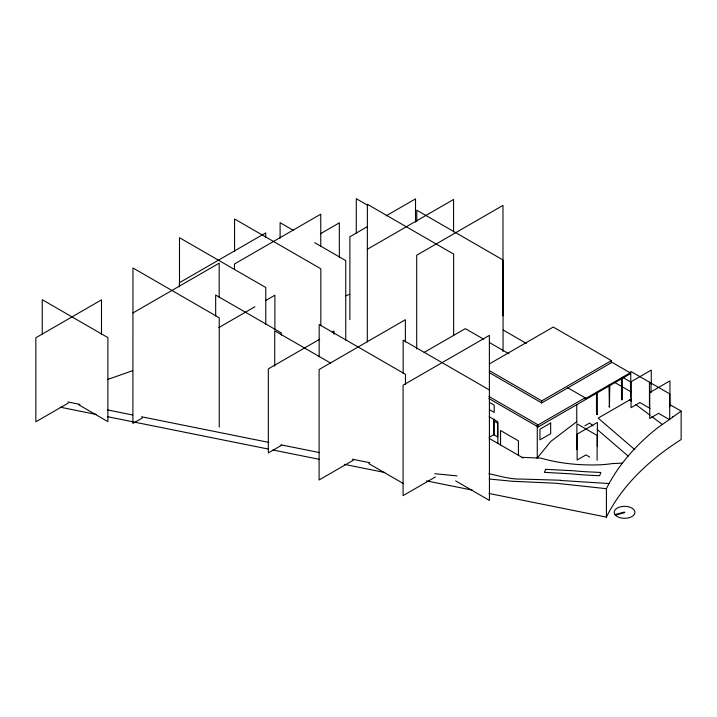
<?xml version="1.0" encoding="UTF-8"?>
<svg xmlns="http://www.w3.org/2000/svg" width="717" height="717" viewBox="0 0 717 717"><rect width="100%" height="100%" fill="white"/><g stroke="black" fill="none" stroke-linecap="round" stroke-linejoin="round"><path stroke-width="1.08" d="M596.499 414.085L597.333 414.023L596.499 414.085L596.49 392.36M597.315 414.085L597.333 392.36M609.817 385.074L609.414 407.041L608.993 385.137M622.033 377.68L622.033 378.155M621.514 399.638L622.338 399.575L621.514 399.638L621.496 379.006M622.329 399.638L622.338 377.922M489.048 493.484L606.412 517.109L606.412 488.68C613.949 473.426 624.211 459.642 635.961 447.381A334.615 193.187 0 0 1 656.736 428.488L681.15 411.11L669.624 404.46M609.011 406.736L609.835 406.799M537.266 457.984L550.826 441.412L576.764 421.695M132.896 312.988L219.178 263.175L219.178 297.761M320.329 233.832L339.347 222.853L339.347 257.125M367.014 226.868L349.887 236.762L349.887 319.683M386.042 215.88L415.528 198.86L415.528 222.073M68.205 403.115L35.85 421.793L35.85 337.761L101.491 299.867L101.491 334.14M218.784 327.606L254.938 306.742M265.398 300.701L274.907 295.207L274.907 329.479M367.301 249.292L453.574 199.478L453.574 231.824M142.414 417.93L132.896 423.424L132.968 267.979L219.25 317.792L219.25 427.117M319.71 339.222L268.328 368.879L268.328 452.911L281.656 445.221M332.07 332.079L333.979 330.985L333.979 334.301M424.132 352.423L465.333 328.637L483.742 339.266M489.361 363.913L553.237 327.042L611.413 360.624L611.413 362.685L541.738 402.918L489.379 372.688M353.364 460.189L319.101 479.969L319.101 369.524L405.383 319.719L405.383 342.027M489.379 370.626L541.738 400.857L611.413 360.624M489.164 437.325L493.744 434.681L497.661 436.94L497.661 423.191L494.085 421.121M435.443 476.939L403.088 495.617L403.088 385.181L489.37 335.368L489.442 500.421L455.636 480.901M586.013 398.311L630.171 372.813L630.171 373.844L586.013 399.342L586.013 398.311L567.38 387.547M488.895 398.518L538.162 426.965L585.117 399.853L585.117 397.792L538.162 424.903L488.895 396.456M584.812 425.817L589.67 423.012L593.013 425.889M631.605 398.804L598.148 418.119L634.778 449.604M488.922 473.695C499.892 476.043 510.37 479.431 521.842 479.081L560.846 480.256M672.627 416.72L673.353 416.308M107.317 379.589L132.618 370.689M345.531 295.807L349.753 294.32M615.007 514.573L624.364 512.055L624.803 512.592L615.446 515.111M622.437 463.128L612.166 463.603A71.27 41.111 -10 0 1 597.485 464.894C578.476 465.333 559.126 463.424 540.968 458.136L521.958 457.321M560.461 480.48L609.118 483.536M434.789 473.722L456.989 475.882M489.164 479.01L512.467 481.277L555.818 483.231L606.412 488.68M67.882 401.959L79.963 404.388M107.416 409.918L132.681 415M141.464 416.765L268.857 442.407M280.939 444.836L319.379 452.57M352.325 459.203L369.9 462.743M60.183 407.175L96.383 414.462M107.353 416.667L268.588 449.12M272.971 449.998L319.038 459.274M344.268 464.347L384.85 472.521M426.534 480.91L472.602 490.177M367.803 205.349L356.286 198.699L356.286 232.971M610.857 361.655L630.171 372.813M622.562 377.285L631.211 382.278M615.132 382.699L631.534 392.163M650.086 408.439L639.896 402.551L631.041 407.668L631.041 381.767L651.278 370.089L651.278 384.115M503.226 330.044L526.395 343.425M662.158 424.303L651.834 416.613M489.559 342.627L508.936 353.813M293.54 230.453L280.105 222.691L280.105 238.169M314.709 242.678L345.746 260.594L345.746 340.199M489.442 389.976L403.16 340.172L403.16 373.638M589.706 457.052L585.995 454.91L577.14 460.027L577.14 434.126L597.378 422.447L597.378 446.18M489.72 402.604L494.183 405.177L494.183 412.4L489.72 409.819M489.209 416.747L497.858 421.748L497.858 443.402M489.209 438.41L523.123 457.993M330.671 363.125L274.728 330.824L274.728 366.208M368.744 463.576L403.519 483.652M78.798 404.836L107.891 421.632L107.891 337.608L42.249 299.706L42.249 333.979M629.696 399.898L631.471 401.242M635.898 404.576L650.059 415.277M597.198 429.483L628.137 456.084M681.15 411.11L681.15 439.539A334.615 193.187 0 0 0 606.412 517.109M669.965 406.772L669.965 380.879L649.727 392.558L649.727 418.459L658.582 413.342L669.696 419.759L669.696 393.857L630.772 371.388L630.772 397.29M651.009 383.075L651.009 392.782M649.459 382.179L649.459 408.081M597.109 460.242L597.109 435.425L576.88 423.747L576.88 449.649M576.764 404.478L576.764 422.25M541.738 400.857L541.738 402.918M538.27 424.84L538.162 426.965M537.266 425.056L537.266 458.378M518.409 455.268L518.409 440.83L500.538 430.514L500.538 444.952M503.056 351.491L503.056 260.02L416.783 210.206L416.783 221.365M502.984 315.847L502.984 205.403L416.711 255.216L416.711 348.919M494.085 419.06L494.085 434.878M493.744 419.517L493.744 434.681M453.646 335.52L453.646 254.087L367.373 204.273L367.301 341.875M405.455 384.366L405.455 374.328L319.173 324.514L319.173 356.869M320.831 325.688L320.831 268.794L234.558 218.981L234.558 251.335M320.759 246.531L320.759 214.177L234.477 263.99L234.477 269.565M281.306 335.153L281.306 332.948L215.665 295.046L215.665 316.054M265.702 237.363L265.702 232.908L179.42 282.713L179.42 286.065M265.774 324.326L265.774 287.517L179.492 237.703L179.492 286.791M545.664 469.321L544.382 472.333L571.458 473.865A279.567 146.42 -8 0 0 594.85 475.505L599.627 475.685L600.9 472.458L586.703 471.786A280.078 150.713 -8.8 0 1 572.74 470.711L545.664 469.321M550.674 423.003L539.946 429.196L539.946 439.853L550.674 433.668L550.674 423.003M615.84 515.541L614.702 514.125A10.361 5.987 0 0 1 625.932 506.39A10.361 5.987 0 0 1 633.326 515.541A10.361 5.987 0 0 1 615.84 515.541"/></g></svg>
